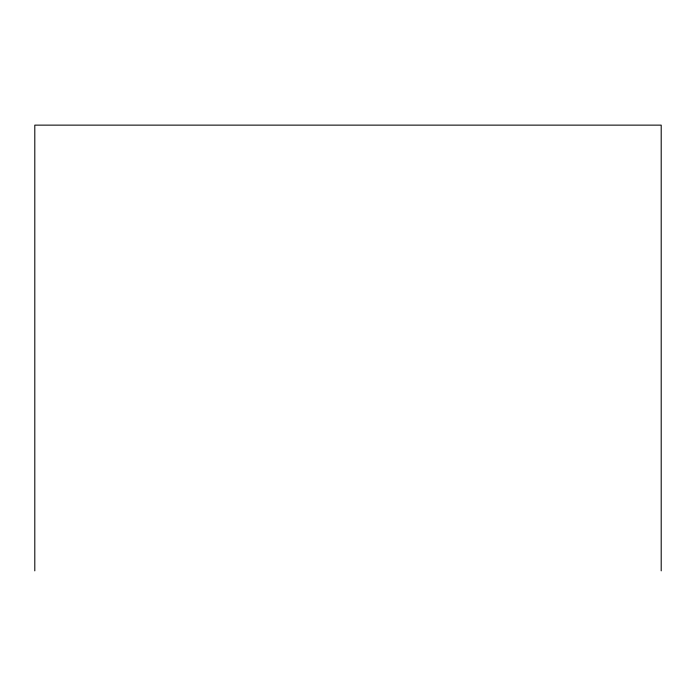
<?xml version="1.0" encoding="UTF-8"?>
<svg xmlns="http://www.w3.org/2000/svg" width="696" height="696" viewBox="0 0 696 696"><rect width="100%" height="100%" fill="white"/><g stroke="black" fill="none" stroke-linecap="round" stroke-linejoin="round"><path stroke-width="1.04" d="M661.2 570.868L661.2 125.132L34.8 125.132L34.8 570.868"/></g></svg>
